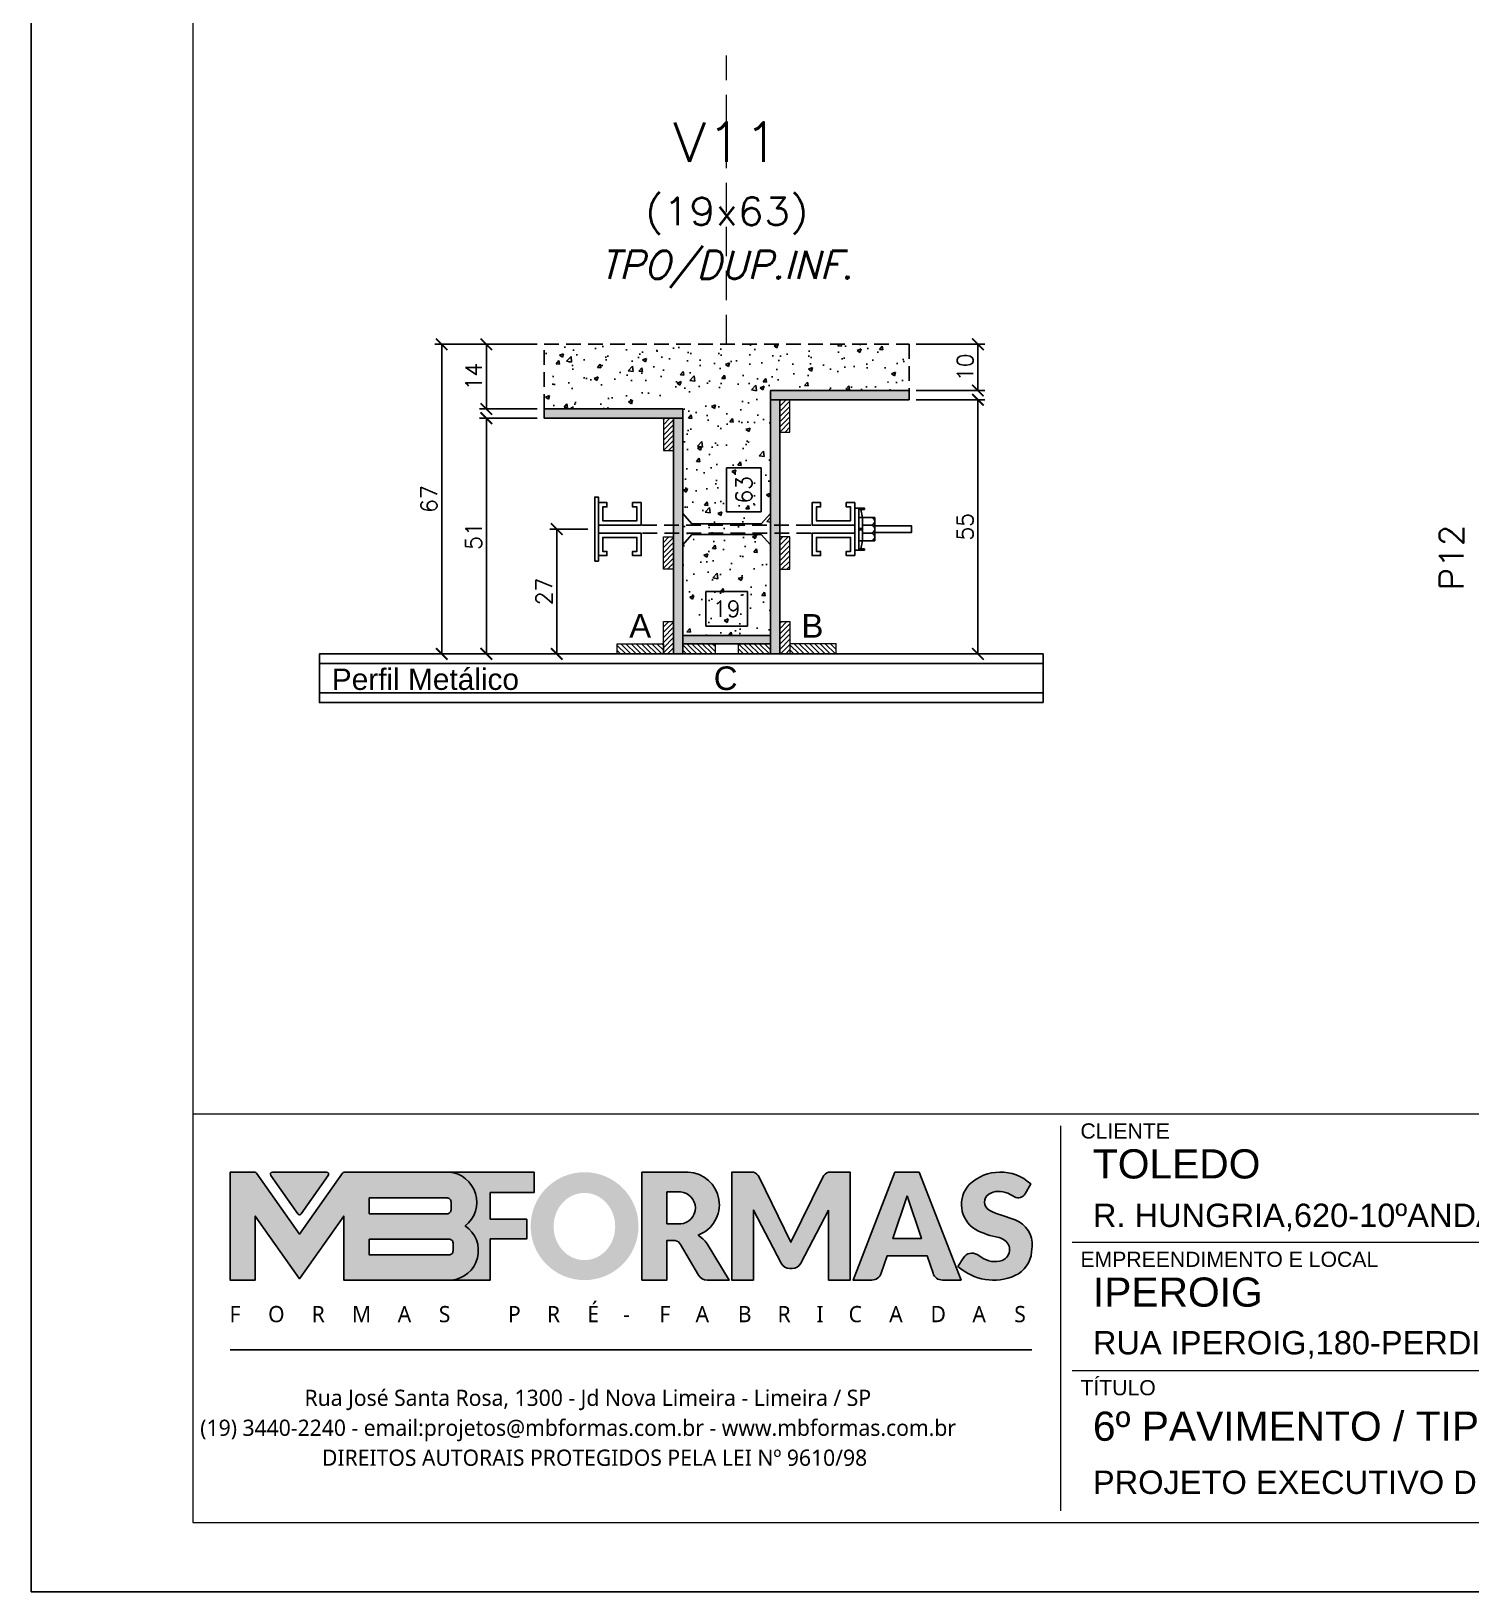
# Model space of a CAD drawing. Extents: x -23436 to 4767, y -4638 to 9755.
# Drawn here: x -17506 to -16883, y 1782 to 2458 of the extents above; entities that cross this region are included whole.
import ezdxf
from ezdxf.enums import TextEntityAlignment as Align

# ---------------------------------------------------------------- set-up
doc = ezdxf.new("R2010")
doc.units = 0
doc.header["$PDMODE"] = 2
doc.header["$PDSIZE"] = 10
doc.linetypes.add('CABLIN', pattern=[0.35, 0.25, -0.1])
doc.linetypes.add('HIDDEN', pattern=[9.525, 6.35, -3.175])
doc.layers.get('0').update_dxf_attribs({"lineweight": 13})
doc.layers.get('Defpoints').update_dxf_attribs({"lineweight": 13})
for name, color, linetype in [('Barra de Ancoragem', 20, 'Continuous'), ('Concreto', 250, 'HIDDEN'), ('Cota', 4, 'Continuous'), ('Cota Seção (2x)', 4, 'Continuous'), ('Hachura', 252, 'CABLIN'), ('MB Logo', 255, 'Continuous'), ('Painéis', 200, 'Continuous'), ('Perfil Metálico', 224, 'Continuous'), ('Texto de Titulo', 7, 'Continuous'), ('Texto Qtd Sarr', 242, 'Continuous'), ('Tubo de PVC', 51, 'Continuous')]:
    doc.layers.add(name, color=color, linetype=linetype)
for name, color, linetype, lineweight in [('FOLHA MB', 7, 'Continuous', 13), ('Madeira', 100, 'Continuous', 13), ('Texto Seção', 7, 'Continuous', 15)]:
    doc.layers.add(name, color=color, linetype=linetype, lineweight=lineweight)
doc.layers.add('Laje_Perimetro', color=7, linetype='Continuous', plot=False)
doc.styles.add('ARIAL', font='arial.ttf', dxfattribs={"oblique": 15, "height": 25})
doc.styles.add('MB_C01', font='arial.ttf', dxfattribs={"height": 1.3})
doc.styles.add('MB_C02', font='arial.ttf', dxfattribs={"height": 2})
doc.styles.add('MB_C03', font='arial.ttf', dxfattribs={"height": 2.5})
doc.styles.add('MtXpl_Lucida_Sans_Un', font='l_10646.ttf')
doc.styles.add('REGUA-120', font='ROMANS.shx', dxfattribs={"height": 15})
doc.styles.add('ROMANS', font='romans.shx')
doc.dimstyles.new('Cota Seção (2x)', dxfattribs={"dimtxt": 7, "dimasz": 5, "dimexe": 3, "dimexo": 3, "dimgap": 2, "dimtad": 3, "dimdec": 1, "dimlfac": 0.5, "dimzin": 12, "dimdsep": 46, "dimtxsty": 'ROMANS', "dimblk": 'ARCHTICK', "dimcen": 0, "dimclrd": 4, "dimclre": 4, "dimclrt": 1, "dimadec": 1, "dimazin": 3, "dimtfac": 1, "dimtdec": 1, "dimtmove": 0, "dimatfit": 3, "dimldrblk": 'OBLIQUE', "dimfxl": 1, "dimtolj": 1, "dimtzin": 12, "dimarcsym": 0})
doc.dimstyles.new('Cota Seção interna', dxfattribs={"dimtxt": 7, "dimasz": 6, "dimexe": 0.18, "dimexo": 2, "dimgap": -4, "dimtad": 3, "dimdec": 1, "dimlfac": 0.5, "dimzin": 12, "dimdsep": 46, "dimtxsty": 'ROMANS', "dimblk": 'ARCHTICK', "dimcen": 0.09, "dimse1": 1, "dimse2": 1, "dimsd1": 1, "dimsd2": 1, "dimclrd": 180, "dimclre": 5, "dimclrt": 1, "dimadec": 0, "dimazin": 3, "dimtfac": 1, "dimtdec": 1, "dimtofl": 0, "dimtmove": 0, "dimatfit": 3, "dimldrblk": 'ARCHTICK', "dimfxl": 1, "dimtolj": 1, "dimtzin": 0, "dimarcsym": 0})
pattern_1 = [(45, (-8925.0032, 25250.8204), (-1.12253202, 1.12253202), [])]
pattern_2 = [(315, (5732.3732, -6041.4436), (1.12253202, 1.12253202), [])]
pattern_3 = [(45, (-8925.0032, 25287.443), (-1.12253202, 1.12253202), [])]

# ---------------------------------------------------------------- blocks, each defined once
blk = doc.blocks.new('MB-NOVO')
at = {"layer": 'MB Logo', "linetype": 'Continuous'}
h = blk.add_hatch(color=256, dxfattribs=at)
h.dxf.hatch_style = 1
h.set_gradient(color1=(242, 132, 69), color2=(247, 180, 141), rotation=90, tint=1)
h.paths.add_polyline_path([(-18529.58, 10980.84), (-18475.71, 10980.84, 0.706757), (-18468.67, 11008.01, 0.681802), (-18476.71, 11034.89), (-18529.36, 11034.89, 0.243712), (-18530.18, 11034.46), (-18551.72, 11003.93), (-18573.27, 11034.46, 0.243712), (-18574.09, 11034.89), (-18586.52, 11034.89), (-18586.52, 10980.84), (-18573.87, 10980.84), (-18573.87, 11012.87), (-18551.72, 10981.49), (-18529.58, 11012.87)])
h.paths.add_polyline_path([(-18516.75, 11014.08), (-18516.75, 11021.99), (-18477.79, 11021.99, -0.414214), (-18475.79, 11019.99), (-18475.79, 11016.08, -0.414214), (-18477.79, 11014.08)], flags=16)
h.paths.add_polyline_path([(-18516.75, 11001.39), (-18476.79, 11001.39, -0.414214), (-18474.79, 10999.39), (-18474.79, 10995.48, -0.414214), (-18476.79, 10993.48), (-18516.75, 10993.48)], flags=16)
at = {"layer": 'MB Logo', "true_color": 0x262626}
h = blk.add_hatch(color=250, dxfattribs=at)
h.dxf.hatch_style = 1
h.paths.add_polyline_path([(-18537.31, 11033.31, 0.60809), (-18538.12, 11034.89), (-18565.32, 11034.89, 0.60809), (-18566.14, 11033.31), (-18552.54, 11014.04, 0.518202), (-18550.91, 11014.04)])
h = blk.add_hatch(color=250, dxfattribs=at)
h.dxf.hatch_style = 1
h.paths.add_polyline_path([(-18456.17, 11011.29), (-18456.17, 11024.65), (-18434.21, 11024.65), (-18434.21, 11034.89), (-18476.71, 11034.89, -0.681802), (-18468.67, 11008.01, -0.706757), (-18475.71, 10980.84), (-18456.17, 10980.84), (-18456.17, 11001.45), (-18437.83, 11001.45), (-18437.83, 11011.29)])
h = blk.add_hatch(color=250, dxfattribs=at)
h.dxf.hatch_style = 1
h.paths.add_polyline_path([(-18435.91, 11007.86, 1), (-18381.87, 11007.86, 1)])
edge = h.paths.add_edge_path(flags=16)
edge.add_ellipse((-18408.97, 11007.68), major_axis=(0, 16.84), ratio=0.916255, start_angle=0, end_angle=360)
h = blk.add_hatch(color=250, dxfattribs=at)
h.dxf.hatch_style = 1
h.paths.add_polyline_path([(-18356.97, 11034.89), (-18380.17, 11034.89), (-18380.17, 10980.84), (-18367.64, 10980.84), (-18367.64, 11000.71), (-18363.41, 11000.71, -0.195765), (-18360.9, 10998.88), (-18351.79, 10983.24, 0.261385), (-18347.52, 10980.84), (-18336.38, 10980.84), (-18347.47, 10999, 0.082429), (-18349.61, 11001.48), (-18351.9, 11003.39, 0.81838)])
h.paths.add_polyline_path([(-18360.76, 11009), (-18367.64, 11009), (-18367.64, 11024.98), (-18360.76, 11024.98, -0.92578)], flags=16)
h = blk.add_hatch(color=250, dxfattribs=at)
h.dxf.hatch_style = 1
h.paths.add_polyline_path([(-18286.65, 11015.9), (-18286.65, 10980.84), (-18275.77, 10980.84), (-18275.77, 11034.89), (-18286.65, 11034.89, 0.216647), (-18289.44, 11032.44), (-18305.46, 10999.84), (-18321.61, 11032.7, 0.199908), (-18324.27, 11034.89), (-18335.15, 11034.89), (-18335.15, 10980.84), (-18324.27, 10980.84), (-18324.27, 11015.9), (-18310.42, 10989.3, 0.279644), (-18305.98, 10986.61, 0.340986), (-18300.5, 10989.3)])
h = blk.add_hatch(color=250, dxfattribs=at)
h.dxf.hatch_style = 1
h.paths.add_polyline_path([(-18274.36, 10980.84), (-18264.98, 10980.84, 0.322517), (-18260.24, 10984.26), (-18257.32, 10993), (-18237.21, 10993), (-18234.29, 10984.26, 0.322517), (-18229.55, 10980.84), (-18220.26, 10980.84), (-18241.25, 11034.89), (-18253.37, 11034.89)])
h.paths.add_polyline_path([(-18254.42, 11001.64), (-18247.26, 11023.04), (-18240.11, 11001.64)], flags=16)
h = blk.add_hatch(color=250, dxfattribs=at)
h.dxf.hatch_style = 1
h.paths.add_polyline_path([(-18206.02, 11024.02, -0.247671), (-18196.88, 11024.32), (-18193.53, 11022.53, 0.40799), (-18188.16, 11024.11), (-18185.37, 11029.08, 0.392837), (-18216.16, 11028.69, 0.467779), (-18213.26, 11006.32, 0.077523), (-18201.17, 11002.12, -0.214206), (-18196.11, 10997.94, -0.284295), (-18198.17, 10991.44, -0.26924), (-18208.78, 10991.57), (-18212.21, 10993.65, 0.407727), (-18219.02, 10992.06), (-18221.79, 10987.71, 0.296878), (-18193.23, 10983.12, 0.272251), (-18184.86, 10995.28), (-18184.65, 10997.88, 0.348906), (-18193.71, 11011.21), (-18200.42, 11013.47, -0.045018), (-18205.76, 11015.68, -0.618284)])
at = {"layer": 'MB Logo', "linetype": 'Continuous'}
blk.add_line((-18586.52, 10945.86), (-18184.78, 10945.86), dxfattribs=at)
at = {"layer": 'MB Logo', "color": 23, "linetype": 'Continuous', "true_color": 0xf28445}
for points in [[(-18573.27, 11034.46, 0.243712), (-18574.09, 11034.89), (-18586.52, 11034.89), (-18586.52, 10980.84), (-18573.87, 10980.84), (-18573.87, 11012.87), (-18551.72, 10981.49), (-18529.58, 11012.87), (-18529.58, 10980.84), (-18475.71, 10980.84, 0.706757), (-18468.67, 11008.01, 0.681802), (-18476.71, 11034.89), (-18529.36, 11034.89, 0.243712), (-18530.18, 11034.46), (-18551.72, 11003.93)], [(-18516.75, 11021.99), (-18477.79, 11021.99, -0.414214), (-18475.79, 11019.99), (-18475.79, 11016.08, -0.414214), (-18477.79, 11014.08), (-18516.75, 11014.08)], [(-18516.75, 11001.39), (-18476.79, 11001.39, -0.414214), (-18474.79, 10999.39), (-18474.79, 10995.48, -0.414214), (-18476.79, 10993.48), (-18516.75, 10993.48)]]:
    blk.add_lwpolyline(points, format="xyb", close=True, dxfattribs=at)
at = {"layer": 'MB Logo', "color": 250, "true_color": 0x262626}
for points in [[(-18537.31, 11033.31, 0.60809), (-18538.12, 11034.89), (-18565.32, 11034.89, 0.60809), (-18566.14, 11033.31), (-18552.54, 11014.04, 0.518202), (-18550.91, 11014.04)], [(-18437.83, 11011.29), (-18456.17, 11011.29), (-18456.17, 11024.65), (-18434.21, 11024.65), (-18434.21, 11034.89), (-18476.71, 11034.89, -0.681802), (-18468.67, 11008.01, -0.706757), (-18475.71, 10980.84), (-18456.17, 10980.84), (-18456.17, 11001.45), (-18437.83, 11001.45)], [(-18347.52, 10980.84), (-18336.38, 10980.84), (-18347.47, 10999, 0.082429), (-18349.61, 11001.48), (-18351.9, 11003.39, 0.81838), (-18356.97, 11034.89), (-18380.17, 11034.89), (-18380.17, 10980.84), (-18367.64, 10980.84), (-18367.64, 11000.71), (-18363.41, 11000.71, -0.209789), (-18360.79, 10998.69), (-18351.79, 10983.24, 0.261385)], [(-18286.65, 11015.9), (-18286.65, 10980.84), (-18275.77, 10980.84), (-18275.77, 11034.89), (-18286.65, 11034.89, 0.216647), (-18289.44, 11032.44), (-18305.46, 10999.84), (-18321.48, 11032.44, 0.216647), (-18324.27, 11034.89), (-18335.15, 11034.89), (-18335.15, 10980.84), (-18324.27, 10980.84), (-18324.27, 11015.9), (-18310.42, 10989.3, 0.279644), (-18305.98, 10986.61), (-18304.93, 10986.61, 0.279644), (-18300.5, 10989.3)], [(-18264.98, 10980.84, 0.322517), (-18260.24, 10984.26), (-18257.32, 10993), (-18237.21, 10993), (-18234.29, 10984.26, 0.322517), (-18229.55, 10980.84), (-18220.26, 10980.84), (-18241.25, 11034.89), (-18253.37, 11034.89), (-18274.36, 10980.84)], [(-18206.24, 11015.94, -0.549626), (-18206.37, 11023.82, -0.258723), (-18196.88, 11024.32), (-18193.53, 11022.53, 0.40799), (-18188.16, 11024.11), (-18185.37, 11029.08, 0.392837), (-18216.16, 11028.69, 0.467779), (-18213.26, 11006.32, 0.077523), (-18201.17, 11002.12, -0.203897), (-18196.26, 10998.22), (-18196.08, 10997.79, -0.267611), (-18197.99, 10991.6), (-18198.45, 10991.29, -0.261145), (-18208.78, 10991.57), (-18212.21, 10993.65, 0.407727), (-18219.02, 10992.06), (-18221.79, 10987.71, 0.296878), (-18193.23, 10983.12, 0.265963), (-18184.89, 10994.94), (-18184.67, 10997.65, 0.340466), (-18193.12, 11011.01), (-18200.42, 11013.47, -0.049298)], [(-18367.64, 11009), (-18360.76, 11009, 0.92578), (-18360.76, 11024.98), (-18367.64, 11024.98)]]:
    blk.add_lwpolyline(points, format="xyb", close=True, dxfattribs=at)
blk.add_lwpolyline([(-18247.26, 11023.04), (-18254.42, 11001.64), (-18240.11, 11001.64)], close=True, dxfattribs=at)
at = {"layer": 'MB Logo', "color": 250, "true_color": 0x262626, "style": 'MtXpl_Lucida_Sans_Un'}
for s, height, p in [('F', 8.12, (-18586.78, 10959.76)), ('O', 8.12, (-18567.45, 10959.76)), ('R', 8.12, (-18545.63, 10959.76)), ('M', 8.12, (-18525.4, 10959.76)), ('A', 8.12, (-18502.51, 10959.76)), ('S', 8.12, (-18481.92, 10959.76)), ('P', 8.12, (-18447.27, 10959.76)), ('R', 8.12, (-18427.76, 10959.76)), ('É', 8.12, (-18407.52, 10959.76)), ('F', 8.12, (-18371.38, 10959.76)), ('A', 8.12, (-18353.29, 10959.76)), ('B', 8.12, (-18332.1, 10959.76)), ('R', 8.12, (-18312.21, 10959.76)), ('I', 8.12, (-18292.68, 10959.76)), ('C', 8.12, (-18276.61, 10959.76)), ('A', 8.12, (-18256.26, 10959.76)), ('D', 8.12, (-18235.54, 10959.76)), ('A', 8.12, (-18214.57, 10959.76)), ('S', 8.12, (-18193.6, 10959.76)), ('-', 8.12, (-18389.56, 10959.76)), ('DIREITOS AUTORAIS PROTEGIDOS PELA LEI Nº 9610/98', 8.1225, (-18540.43, 10887.84))]:
    blk.add_text(s, height=height, dxfattribs=at).set_placement(p)
at = {"layer": 'MB Logo', "style": 'MtXpl_Lucida_Sans_Un'}
for s, p in [('Rua José Santa Rosa, 1300 - Jd Nova Limeira - Limeira / SP', (-18549.2, 10917.84)), ('(19) 3440-2240 - email:projetos@mbformas.com.br - www.mbformas.com.br', (-18601.47, 10902.84))]:
    blk.add_text(s, height=8.1225, dxfattribs=at).set_placement(p)
blk = doc.blocks.new('A$C169d8357')
at = {"layer": 'FOLHA MB', "color": 1}
for p, q in [((1109.82, 356.72), (70, 356.72)), ((445.65, 351.67), (445.65, 184.99)), ((781.5, 301.16), (450.7, 301.16)), ((938.09, 245.6), (450.7, 245.6))]:
    blk.add_line(p, q, dxfattribs=at)
for points in [[(0, 1199.94), (0, 149.94), (1485.02, 149.94), (1485.02, 1199.94)], [(70, 1169.94), (70, 179.94), (1455.02, 179.94), (1455.02, 1169.94)]]:
    blk.add_lwpolyline(points, close=True, dxfattribs=at)
at = {"layer": 'MB Logo', "xscale": 0.8642040370897565, "yscale": 0.8642040370897565, "zscale": 0.8642040370897565}
blk.add_blockref('MB-NOVO', (16148.65, -9204.85), dxfattribs=at)
at = {"layer": 'FOLHA MB', "color": 6}
for s, height, style, p in [('CLIENTE', 6.566, 'MB_C01', (454.33, 346.12)), ('R. HUNGRIA,620-10ºANDAR-SÃO PAULO-SP', 10.102, 'MB_C02', (459.73, 307.83)), ('EMPREENDIMENTO E LOCAL', 6.5663, 'MB_C01', (454.33, 290.56)), ('RUA IPEROIG,180-PERDIZES-SÃO PAULO-SP', 10.102, 'MB_C02', (459.73, 252.69)), ('TÍTULO', 6.566, 'MB_C01', (454.33, 234.99)), ('PROJETO EXECUTIVO DE LATERAIS DE VIGAS', 10.102, 'MB_C02', (459.73, 192.28))]:
    blk.add_text(s, height=height, dxfattribs=dict(at, style=style)).set_placement(p)
at = {"layer": 'FOLHA MB', "color": 5, "style": 'MB_C03'}
for s, height, p in [('TOLEDO', 12.628, (459.73, 328.83)), ('IPEROIG', 12.628, (459.73, 273.34)), ('6º PAVIMENTO / TIPO / DUPLEX INFERIOR', 12.6276, (459.73, 215.3))]:
    blk.add_text(s, height=height, dxfattribs=at).set_placement(p)
blk = doc.blocks.new('titulo1')
at = {"layer": 'Defpoints', "color": 252, "linetype": 'HIDDEN', "ltscale": 2}
blk.add_line((0, 0), (0, 125), dxfattribs=at)
at = {"layer": 'Defpoints', "style": 'ROMANS', "oblique": 15}
blk.add_attdef('FOLHA', text='', height=10, dxfattribs=at).set_placement((0, 15.58), align=Align.MIDDLE_CENTER)
at = {"layer": 'Texto Qtd Sarr', "color": 3, "style": 'ROMANS', "oblique": 15}
for tag, height, p in [('TITULO', 17, (0, 71.45)), ('SEÇÃO', 12, (0, 41.55))]:
    blk.add_attdef(tag, text='', height=height, dxfattribs=at).set_placement(p, align=Align.MIDDLE_CENTER)
blk = doc.blocks.new('*D727')
at = {"layer": 'Cota Seção (2x)', "color": 180, "lineweight": -2, "transparency": 16777216}
for p, q in [((-17196.25, 2215.2), (-17214.25, 2215.2)), ((-17214.25, 2215.2), (-17214.25, 2200.2)), ((-17196.25, 2200.2), (-17196.25, 2215.2)), ((-17214.25, 2200.2), (-17196.25, 2200.2))]:
    blk.add_line(p, q, dxfattribs=at)
at = {"layer": 'Defpoints', "color": 0, "transparency": 16777216}
for p in [(-17224.25, 2196.2), (-17186.25, 2196.2), (-17186.25, 2196.2)]:
    blk.add_point(p, dxfattribs=at)
at = {"layer": 'Cota Seção (2x)', "color": 1, "transparency": 16777216, "insert": (-17205.25, 2207.7), "char_height": 7, "attachment_point": 5, "style": 'ROMANS'}
blk.add_mtext('\\A1;19', dxfattribs=at)
blk = doc.blocks.new('_ArchTick')
at = {"color": 0, "linetype": 'ByBlock', "const_width": 0.15}
blk.add_lwpolyline([(-0.5, -0.5), (0.5, 0.5)], dxfattribs=at)
blk = doc.blocks.new('*D728')
at = {"layer": 'Cota', "color": 4, "lineweight": -2, "transparency": 16777216}
for p, q in [((-17123.25, 2322.2), (-17093.44, 2322.2)), ((-17096.44, 2322.2), (-17096.44, 2302.2)), ((-17123.25, 2302.2), (-17093.44, 2302.2))]:
    blk.add_line(p, q, dxfattribs=at)
at = {"layer": 'Defpoints', "color": 0, "transparency": 16777216}
for p in [(-17126.25, 2322.2), (-17126.25, 2302.2), (-17096.44, 2302.2)]:
    blk.add_point(p, dxfattribs=at)
at = {"layer": 'Cota', "color": 4, "lineweight": -2, "transparency": 16777216, "xscale": 5, "yscale": 5, "zscale": 5}
for p, rotation in [((-17096.44, 2322.2), 90), ((-17096.44, 2302.2), 270)]:
    blk.add_blockref('_ArchTick', p, dxfattribs=dict(at, rotation=rotation))
at = {"layer": 'Cota', "color": 1, "transparency": 16777216, "insert": (-17101.94, 2312.2), "char_height": 7, "attachment_point": 5, "rotation": 90, "style": 'ROMANS'}
blk.add_mtext('\\A1;10', dxfattribs=at)
blk = doc.blocks.new('_OBLIQUE')
at = {"color": 0, "linetype": 'ByBlock', "lineweight": -2}
for p, q in [((0, 0), (-1, 0)), ((-0.5, -0.5), (0.5, 0.5))]:
    blk.add_line(p, q, dxfattribs=at)
blk = doc.blocks.new('DSADSAD')
at = {"layer": 'Barra de Ancoragem'}
for p, q in [((-12990.96, 7698.42), (-13009.22, 7698.42)), ((-13005.1, 7696.87), (-13008.63, 7697.64)), ((-12995.08, 7696.87), (-12991.55, 7697.64))]:
    blk.add_line(p, q, dxfattribs=at)
at = {"layer": 'Barra de Ancoragem', "flags": 128}
for points in [[(-13009.22, 7700.2), (-12990.96, 7700.2), (-12990.96, 7698.42), (-13009.22, 7698.42)], [(-13008.63, 7698.42), (-13008.63, 7696.05), (-13009.22, 7696.05), (-13009.22, 7698.42)], [(-12995.08, 7698.42), (-12995.08, 7696.87), (-13005.1, 7696.87), (-13005.1, 7698.42)], [(-12990.96, 7698.42), (-12990.96, 7696.05), (-12991.55, 7696.05), (-12991.55, 7698.42)]]:
    blk.add_lwpolyline(points, close=True, dxfattribs=at)
for points in [[(-13005.1, 7696.87), (-13005.1, 7691.61), (-12995.08, 7691.61), (-12995.08, 7696.87)], [(-13000.38, 7696.87), (-13000.38, 7698.42), (-12999.79, 7698.42), (-12999.79, 7696.87), (-13000.38, 7696.87), (-12999.79, 7696.87)]]:
    blk.add_lwpolyline(points, dxfattribs=at)
for points in [[(-13001.86, 7696.87), (-13001.86, 7692.79, 0.666667), (-12998.32, 7692.79, 0.666667)], [(-12998.32, 7696.87), (-12998.32, 7692.79, 0.729796), (-12995.08, 7692.79, 0.729796)]]:
    blk.add_lwpolyline(points, format="xyb", dxfattribs=at)
at = {"layer": 'Barra de Ancoragem'}
blk.add_arc((-13003.48, 7693.31), 1.7, 197.75636, 342.24364, dxfattribs=at)
blk = doc.blocks.new('*D729')
at = {"layer": 'Cota', "color": 4, "lineweight": -2, "transparency": 16777216}
for p, q in [((-17265.37, 2242.2), (-17281.81, 2242.2)), ((-17278.81, 2188.2), (-17278.81, 2242.2)), ((-17255.8, 2188.2), (-17281.81, 2188.2))]:
    blk.add_line(p, q, dxfattribs=at)
at = {"layer": 'Defpoints', "color": 0, "transparency": 16777216}
for p in [(-17278.81, 2242.2), (-17262.37, 2242.2), (-17252.8, 2188.2)]:
    blk.add_point(p, dxfattribs=at)
at = {"layer": 'Cota', "color": 4, "lineweight": -2, "transparency": 16777216, "xscale": 5, "yscale": 5, "zscale": 5}
for p, rotation in [((-17278.81, 2242.2), 90), ((-17278.81, 2188.2), 270)]:
    blk.add_blockref('_ArchTick', p, dxfattribs=dict(at, rotation=rotation))
at = {"layer": 'Cota', "color": 1, "transparency": 16777216, "insert": (-17284.31, 2215.2), "char_height": 7, "attachment_point": 5, "rotation": 90, "style": 'ROMANS'}
blk.add_mtext('\\A1;27', dxfattribs=at)
blk = doc.blocks.new('*D730')
at = {"layer": 'Cota', "color": 4, "lineweight": -2, "transparency": 16777216}
for p, q in [((-17287.25, 2322.2), (-17331.62, 2322.2)), ((-17328.62, 2188.2), (-17328.62, 2322.2)), ((-17265.25, 2188.2), (-17331.62, 2188.2))]:
    blk.add_line(p, q, dxfattribs=at)
at = {"layer": 'Defpoints', "color": 0, "transparency": 16777216}
for p in [(-17328.62, 2322.2), (-17284.25, 2322.2), (-17262.25, 2188.2)]:
    blk.add_point(p, dxfattribs=at)
at = {"layer": 'Cota', "color": 4, "lineweight": -2, "transparency": 16777216, "xscale": 5, "yscale": 5, "zscale": 5}
for p, rotation in [((-17328.62, 2322.2), 90), ((-17328.62, 2188.2), 270)]:
    blk.add_blockref('_ArchTick', p, dxfattribs=dict(at, rotation=rotation))
at = {"layer": 'Cota', "color": 1, "transparency": 16777216, "insert": (-17334.12, 2255.2), "char_height": 7, "attachment_point": 5, "rotation": 90, "style": 'ROMANS'}
blk.add_mtext('\\A1;67', dxfattribs=at)
blk = doc.blocks.new('*D731')
at = {"layer": 'Cota', "color": 4, "lineweight": -2, "transparency": 16777216}
for p, q in [((-17123.25, 2298.2), (-17093.44, 2298.2)), ((-17096.44, 2188.2), (-17096.44, 2298.2)), ((-17154.85, 2188.2), (-17093.44, 2188.2))]:
    blk.add_line(p, q, dxfattribs=at)
at = {"layer": 'Defpoints', "color": 0, "transparency": 16777216}
for p in [(-17126.25, 2298.2), (-17096.44, 2298.2), (-17157.85, 2188.2)]:
    blk.add_point(p, dxfattribs=at)
at = {"layer": 'Cota', "color": 4, "lineweight": -2, "transparency": 16777216, "xscale": 5, "yscale": 5, "zscale": 5}
for p, rotation in [((-17096.44, 2298.2), 90), ((-17096.44, 2188.2), 270)]:
    blk.add_blockref('_ArchTick', p, dxfattribs=dict(at, rotation=rotation))
at = {"layer": 'Cota', "color": 1, "transparency": 16777216, "insert": (-17101.94, 2243.2), "char_height": 7, "attachment_point": 5, "rotation": 90, "style": 'ROMANS'}
blk.add_mtext('\\A1;55', dxfattribs=at)
blk = doc.blocks.new('*D732')
at = {"layer": 'Cota Seção (2x)', "color": 180, "lineweight": -2, "transparency": 16777216}
for p, q in [((-17190.25, 2268.7), (-17205.25, 2268.7)), ((-17205.25, 2268.7), (-17205.25, 2249.7)), ((-17190.25, 2249.7), (-17190.25, 2268.7)), ((-17205.25, 2249.7), (-17190.25, 2249.7))]:
    blk.add_line(p, q, dxfattribs=at)
at = {"layer": 'Defpoints', "color": 0, "transparency": 16777216}
for p in [(-17186.25, 2322.2), (-17186.25, 2322.2), (-17186.25, 2196.2)]:
    blk.add_point(p, dxfattribs=at)
at = {"layer": 'Cota Seção (2x)', "color": 1, "transparency": 16777216, "insert": (-17197.75, 2259.2), "char_height": 7, "attachment_point": 5, "rotation": 90, "style": 'ROMANS'}
blk.add_mtext('\\A1;63', dxfattribs=at)
blk = doc.blocks.new('*D733')
at = {"layer": 'Cota', "color": 4, "lineweight": -2, "transparency": 16777216}
for p, q in [((-17287.25, 2322.2), (-17312.3, 2322.2)), ((-17309.3, 2322.2), (-17309.3, 2294.2)), ((-17287.25, 2294.2), (-17312.3, 2294.2))]:
    blk.add_line(p, q, dxfattribs=at)
at = {"layer": 'Defpoints', "color": 0, "transparency": 16777216}
for p in [(-17284.25, 2322.2), (-17309.3, 2294.2), (-17284.25, 2294.2)]:
    blk.add_point(p, dxfattribs=at)
at = {"layer": 'Cota', "color": 4, "lineweight": -2, "transparency": 16777216, "xscale": 5, "yscale": 5, "zscale": 5}
for p, rotation in [((-17309.3, 2322.2), 90), ((-17309.3, 2294.2), 270)]:
    blk.add_blockref('_ArchTick', p, dxfattribs=dict(at, rotation=rotation))
at = {"layer": 'Cota', "color": 1, "transparency": 16777216, "insert": (-17314.8, 2308.2), "char_height": 7, "attachment_point": 5, "rotation": 90, "style": 'ROMANS'}
blk.add_mtext('\\A1;14', dxfattribs=at)
blk = doc.blocks.new('*D734')
at = {"layer": 'Cota', "color": 4, "lineweight": -2, "transparency": 16777216}
for p, q in [((-17287.25, 2290.2), (-17312.3, 2290.2)), ((-17309.3, 2290.2), (-17309.3, 2188.2)), ((-17265.25, 2188.2), (-17312.3, 2188.2))]:
    blk.add_line(p, q, dxfattribs=at)
at = {"layer": 'Defpoints', "color": 0, "transparency": 16777216}
for p in [(-17284.25, 2290.2), (-17309.3, 2188.2), (-17262.25, 2188.2)]:
    blk.add_point(p, dxfattribs=at)
at = {"layer": 'Cota', "color": 4, "lineweight": -2, "transparency": 16777216, "xscale": 5, "yscale": 5, "zscale": 5}
for p, rotation in [((-17309.3, 2290.2), 90), ((-17309.3, 2188.2), 270)]:
    blk.add_blockref('_ArchTick', p, dxfattribs=dict(at, rotation=rotation))
at = {"layer": 'Cota', "color": 1, "transparency": 16777216, "insert": (-17314.8, 2239.2), "char_height": 7, "attachment_point": 5, "rotation": 90, "style": 'ROMANS'}
blk.add_mtext('\\A1;51', dxfattribs=at)

msp = doc.modelspace()

# ---------------------------------------------------------------- hatches: boundary and pattern name
at = {"layer": 'Concreto'}
h = msp.add_hatch(dxfattribs=at)
h.set_pattern_fill('AR-CONC', color=256, scale=2.5)
h.set_pattern_definition([(50, (1592.383, -4924.725), (17.931505, -1.568803), [1.875, -20.625]), (355, (1592.383, -4924.725), (-3.468783, 18.804803), [1.5, -16.5]), (100.45144, (1593.877, -4924.855), (14.462721, 17.236), [1.593505, -17.528553]), (46.1842, (1592.383, -4919.725), (26.681033, -4.137982), [2.8125, -30.9375]), (96.63564, (1594.606, -4920.07), (23.36655, 24.352965), [2.39026, -26.292844]), (351.18416, (1592.383, -4919.725), (23.36655, 24.352965), [2.25, -24.75]), (21, (1594.883, -4920.975), (14.922676, -10.065472), [1.875, -20.625]), (326, (1594.883, -4920.975), (6.082883, 18.128751), [1.5, -16.5]), (71.45144, (1596.126, -4921.814), (21.00556, 8.063279), [1.593505, -17.528553]), (37.5, (1592.3826, -4924.725), (0.3039964, 8.3223463), [0, -16.3, 0, -16.75, 0, -16.5625]), (7.5, (1592.383, -4924.725), (6.5767384, 9.8602928), [0, -9.55, 0, -15.925, 0, -6.3125]), (327.5, (1586.8076, -4924.725), (13.345561, -0.5638718), [0, -6.25, 0, -19.5, 0, -25.875]), (317.5, (1584.308, -4924.725), (14.579654, 2.5026246), [0, -8.125, 0, -12.95, 0, -18.375])])
h.paths.add_polyline_path([(-17284.25, 2294.2), (-17284.25, 2322.2), (-17126.25, 2322.2), (-17126.25, 2302.2), (-17186.25, 2302.2), (-17186.25, 2196.2), (-17224.25, 2196.2), (-17224.25, 2294.2)])
at = {"layer": 'Hachura'}
h = msp.add_hatch(color=256, dxfattribs=at)
h.dxf.hatch_style = 1
h.paths.add_polyline_path([(-17126.25, 2298.2), (-17126.25, 2302.2), (-17186.25, 2302.2), (-17186.25, 2298.2)])
h = msp.add_hatch(color=256, dxfattribs=at)
h.dxf.hatch_style = 1
h.paths.add_polyline_path([(-17182.25, 2298.2), (-17186.25, 2298.2), (-17186.25, 2188.2), (-17182.25, 2188.2)])
h = msp.add_hatch(dxfattribs=at)
h.set_pattern_fill('ANSI31', color=256, scale=0.5, angle=360, style=0)
h.set_pattern_definition([(45, (-8874.6032, 25258.8204), (-1.12253202, 1.12253202), [])])
h.paths.add_polyline_path([(-17177.85, 2298.2), (-17182.25, 2298.2), (-17182.25, 2284.2), (-17177.85, 2284.2)])
h = msp.add_hatch(color=256, dxfattribs=at)
h.dxf.hatch_style = 1
h.paths.add_polyline_path([(-17224.25, 2290.2), (-17224.25, 2294.2), (-17284.25, 2294.2), (-17284.25, 2290.2)])
h = msp.add_hatch(dxfattribs=at)
h.set_pattern_fill('ANSI31', color=256, scale=0.5, angle=360, style=0)
h.set_pattern_definition(pattern_1)
h.paths.add_polyline_path([(-17228.25, 2290.2), (-17232.65, 2290.2), (-17232.65, 2276.2), (-17228.25, 2276.2)])
h = msp.add_hatch(color=256, dxfattribs=at)
h.dxf.hatch_style = 1
h.paths.add_polyline_path([(-17228.25, 2290.2), (-17224.25, 2290.2), (-17224.25, 2188.2), (-17228.25, 2188.2)])
h = msp.add_hatch(dxfattribs=at)
h.set_pattern_fill('ANSI31', color=256, scale=0.5, angle=360, style=0)
h.set_pattern_definition(pattern_3)
h.paths.add_polyline_path([(-17228.25, 2224.82), (-17232.65, 2224.82), (-17232.65, 2238.82), (-17228.25, 2238.82)])
h = msp.add_hatch(dxfattribs=at)
h.set_pattern_fill('ANSI31', color=256, scale=0.5, angle=360, style=0)
h.set_pattern_definition(pattern_3)
h.paths.add_polyline_path([(-17182.25, 2224.82), (-17177.85, 2224.82), (-17177.85, 2238.82), (-17182.25, 2238.82)])
h = msp.add_hatch(dxfattribs=at)
h.set_pattern_fill('ANSI31', color=256, scale=0.5, angle=360, style=0)
h.set_pattern_definition(pattern_1)
h.paths.add_polyline_path([(-17228.25, 2188.2), (-17232.65, 2188.2), (-17232.65, 2202.2), (-17228.25, 2202.2)])
h = msp.add_hatch(dxfattribs=at)
h.set_pattern_fill('ANSI31', color=256, scale=0.5, angle=360, style=0)
h.set_pattern_definition([(45, (-8874.6032, 25256.8204), (-1.12253202, 1.12253202), [])])
h.paths.add_polyline_path([(-17177.85, 2188.2), (-17182.25, 2188.2), (-17182.25, 2202.2), (-17177.85, 2202.2)])
h = msp.add_hatch(color=256, dxfattribs=at)
h.dxf.hatch_style = 1
h.paths.add_polyline_path([(-17186.25, 2192.6), (-17186.25, 2196.2), (-17224.25, 2196.2), (-17224.25, 2192.6)])
h = msp.add_hatch(dxfattribs=at)
h.set_pattern_fill('ANSI31', color=256, scale=0.5, angle=270, style=0)
h.set_pattern_definition([(315, (5741.9732, -6041.4436), (1.12253202, 1.12253202), [])])
h.paths.add_polyline_path([(-17252.65, 2188.2), (-17252.65, 2192.6), (-17232.65, 2192.6), (-17232.65, 2188.2)])
h = msp.add_hatch(dxfattribs=at)
h.set_pattern_fill('ANSI31', color=256, scale=0.5, angle=270, style=0)
h.set_pattern_definition(pattern_2)
h.paths.add_polyline_path([(-17224.25, 2188.2), (-17224.25, 2192.6), (-17210.25, 2192.6), (-17210.25, 2188.2)])
h = msp.add_hatch(dxfattribs=at)
h.set_pattern_fill('ANSI31', color=256, scale=0.5, angle=270, style=0)
h.set_pattern_definition(pattern_2)
h.paths.add_polyline_path([(-17186.25, 2188.2), (-17186.25, 2192.6), (-17200.25, 2192.6), (-17200.25, 2188.2)])
h = msp.add_hatch(dxfattribs=at)
h.set_pattern_fill('ANSI31', color=256, scale=0.5, angle=270, style=0)
h.set_pattern_definition([(315, (5722.7732, -6041.4436), (1.12253202, 1.12253202), [])])
h.paths.add_polyline_path([(-17157.85, 2188.2), (-17157.85, 2192.6), (-17177.85, 2192.6), (-17177.85, 2188.2)])

# ---------------------------------------------------------------- linework, layer by layer
at = {"layer": 'Barra de Ancoragem', "flags": 128}
msp.add_lwpolyline([(-17262.37, 2228.33), (-17262.37, 2256.07), (-17260.77, 2256.07), (-17260.77, 2228.33)], close=True, dxfattribs=at)
at = {"layer": 'Barra de Ancoragem'}
for points in [[(-17260.77, 2253.68), (-17258.92, 2253.68), (-17257.07, 2253.68), (-17257.07, 2251.83), (-17258.92, 2251.83), (-17258.92, 2245.82), (-17244.09, 2245.82), (-17244.09, 2251.83), (-17245.94, 2251.83), (-17245.94, 2253.68), (-17244.09, 2253.68), (-17242.25, 2253.68), (-17242.25, 2243.98), (-17260.77, 2243.98)], [(-17149.73, 2253.68), (-17151.57, 2253.68), (-17153.42, 2253.68), (-17153.42, 2251.83), (-17151.57, 2251.83), (-17151.57, 2245.82), (-17166.4, 2245.82), (-17166.4, 2251.83), (-17164.55, 2251.83), (-17164.55, 2253.68), (-17166.4, 2253.68), (-17168.25, 2253.68), (-17168.25, 2243.98), (-17149.73, 2243.98)], [(-17141.13, 2243.67), (-17125.24, 2243.67), (-17125.24, 2240.73), (-17141.13, 2240.73)], [(-17125.24, 2240.73), (-17125.24, 2243.67), (-17141.13, 2243.67), (-17141.13, 2240.73)], [(-17260.77, 2230.72), (-17258.92, 2230.72), (-17257.07, 2230.72), (-17257.07, 2232.57), (-17258.92, 2232.57), (-17258.92, 2238.58), (-17244.09, 2238.58), (-17244.09, 2232.57), (-17245.94, 2232.57), (-17245.94, 2230.72), (-17244.09, 2230.72), (-17242.25, 2230.72), (-17242.25, 2240.42), (-17260.77, 2240.42)], [(-17149.73, 2230.72), (-17151.57, 2230.72), (-17153.42, 2230.72), (-17153.42, 2232.57), (-17151.57, 2232.57), (-17151.57, 2238.58), (-17166.4, 2238.58), (-17166.4, 2232.57), (-17164.55, 2232.57), (-17164.55, 2230.72), (-17166.4, 2230.72), (-17168.25, 2230.72), (-17168.25, 2240.42), (-17149.73, 2240.42)]]:
    msp.add_lwpolyline(points, close=True, dxfattribs=at)
at = {"layer": 'Barra de Ancoragem', "linetype": 'HIDDEN'}
msp.add_lwpolyline([(-17149.73, 2240.42), (-17149.73, 2243.98), (-17260.77, 2243.98), (-17260.77, 2240.42)], close=True, dxfattribs=at)
at = {"layer": 'Concreto'}
msp.add_lwpolyline([(-17284.25, 2294.2), (-17284.25, 2322.2), (-17126.25, 2322.2), (-17126.25, 2302.2), (-17186.25, 2302.2), (-17186.25, 2196.2), (-17224.25, 2196.2), (-17224.25, 2294.2)], close=True, dxfattribs=at)
at = {"layer": 'Laje_Perimetro'}
msp.add_lwpolyline([(-16021.36, 2832.26), (-17506.38, 2832.26), (-17506.38, 1782.26), (-16021.36, 1782.26)], close=True, dxfattribs=at)
at = {"layer": 'Madeira'}
for points in [[(-17177.85, 2298.2), (-17182.25, 2298.2), (-17182.25, 2284.2), (-17177.85, 2284.2)], [(-17228.25, 2290.2), (-17232.65, 2290.2), (-17232.65, 2276.2), (-17228.25, 2276.2)], [(-17228.25, 2224.82), (-17232.65, 2224.82), (-17232.65, 2238.82), (-17228.25, 2238.82)], [(-17182.25, 2224.82), (-17177.85, 2224.82), (-17177.85, 2238.82), (-17182.25, 2238.82)], [(-17228.25, 2188.2), (-17232.65, 2188.2), (-17232.65, 2202.2), (-17228.25, 2202.2)], [(-17177.85, 2188.2), (-17182.25, 2188.2), (-17182.25, 2202.2), (-17177.85, 2202.2)], [(-17252.65, 2188.2), (-17252.65, 2192.6), (-17232.65, 2192.6), (-17232.65, 2188.2)], [(-17224.25, 2188.2), (-17224.25, 2192.6), (-17210.25, 2192.6), (-17210.25, 2188.2)], [(-17186.25, 2188.2), (-17186.25, 2192.6), (-17200.25, 2192.6), (-17200.25, 2188.2)], [(-17157.85, 2188.2), (-17157.85, 2192.6), (-17177.85, 2192.6), (-17177.85, 2188.2)]]:
    msp.add_lwpolyline(points, close=True, dxfattribs=at)
at = {"layer": 'Painéis'}
for points in [[(-17126.25, 2298.2), (-17126.25, 2302.2), (-17186.25, 2302.2), (-17186.25, 2298.2)], [(-17182.25, 2298.2), (-17186.25, 2298.2), (-17186.25, 2188.2), (-17182.25, 2188.2)], [(-17224.25, 2290.2), (-17224.25, 2294.2), (-17284.25, 2294.2), (-17284.25, 2290.2)], [(-17228.25, 2290.2), (-17224.25, 2290.2), (-17224.25, 2188.2), (-17228.25, 2188.2)], [(-17186.25, 2192.6), (-17186.25, 2196.2), (-17224.25, 2196.2), (-17224.25, 2192.6)]]:
    msp.add_lwpolyline(points, close=True, dxfattribs=at)
at = {"layer": 'Perfil Metálico'}
msp.add_lwpolyline([(-17068.23, 2167.13), (-17381.58, 2167.13), (-17381.58, 2188.2), (-17068.23, 2188.2)], close=True, dxfattribs=at)
for points in [[(-17381.58, 2184.04), (-17068.23, 2184.04)], [(-17068.23, 2171.29), (-17381.58, 2171.29)]]:
    msp.add_lwpolyline(points, dxfattribs=at)
at = {"layer": 'Tubo de PVC'}
msp.add_lwpolyline([(-17224.25, 2248.98), (-17224.25, 2248.98), (-17224.25, 2235.42), (-17220.25, 2239.92), (-17190.25, 2239.92), (-17186.25, 2235.42), (-17186.25, 2248.98), (-17190.25, 2244.48), (-17220.25, 2244.48)], close=True, dxfattribs=at)

# ---------------------------------------------------------------- block references
at = {"layer": 'Barra de Ancoragem', "rotation": 90.00000000000001}
msp.add_blockref('DSADSAD', (-9449.52, 15242.29), dxfattribs=at)
at = {"layer": 'MB Logo'}
msp.add_blockref('A$C169d8357', (-17506.38, 1632.32), dxfattribs=at)
at = {"layer": 'Texto Seção'}
ref = msp.add_blockref('titulo1', (-17205.25, 2322.2), dxfattribs=at)
ref.add_attrib('TITULO', 'V11', dxfattribs={"layer": 'Texto de Titulo', "color": 7, "height": 17, "style": 'ROMANS', "width": 1.1}).set_placement((-17205.25, 2409.7), align=Align.MIDDLE_CENTER)
ref.add_attrib('SEÇÃO', '(19x63)', dxfattribs={"layer": 'Texto de Titulo', "color": 7, "height": 12, "style": 'ROMANS', "width": 1.1}).set_placement((-17205.25, 2379.7), align=Align.MIDDLE_CENTER)
ref.add_attrib('REAPROVEITAMENTO', 'TPO/DUP.INF.', dxfattribs={"layer": 'Texto de Titulo', "color": 7, "height": 12, "style": 'ROMANS', "oblique": 15}).set_placement((-17205.25, 2356.58), align=Align.MIDDLE_CENTER)

# ---------------------------------------------------------------- texts
at = {"layer": 'Texto Seção', "style": 'REGUA-120', "width": 1.05}
msp.add_text('P12', height=10.4, rotation=90, dxfattribs=at).set_placement((-16891.42, 2229.87), align=Align.MIDDLE_CENTER)
at = {"layer": 'Texto Seção', "color": 0, "linetype": 'Continuous', "style": 'ARIAL'}
for s, p in [('A', (-17242.68, 2200.33)), ('B', (-17168.1, 2200.33)), ('C', (-17205.68, 2177.66))]:
    msp.add_text(s, height=10.22, dxfattribs=at).set_placement(p, align=Align.MIDDLE_CENTER)
at = {"layer": 'Texto Seção', "style": 'ARIAL'}
msp.add_text('Perfil Metálico', height=9.24, dxfattribs=at).set_placement((-17335.68, 2177.22), align=Align.MIDDLE_CENTER)

# ---------------------------------------------------------------- dimensions: what is measured, and where the dimension line sits
at = {"layer": 'Cota'}
for base, p1, p2, picture, middle in [((-17328.62, 2322.2), (-17262.25, 2188.2), (-17284.25, 2322.2), '*D730', (-17334.12, 2255.2)), ((-17309.3, 2294.2), (-17284.25, 2322.2), (-17284.25, 2294.2), '*D733', (-17314.8, 2308.2)), ((-17096.44, 2302.2), (-17126.25, 2322.2), (-17126.25, 2302.2), '*D728', (-17101.94, 2312.2)), ((-17096.44, 2298.2), (-17157.85, 2188.2), (-17126.25, 2298.2), '*D731', (-17101.94, 2243.2)), ((-17309.3, 2188.2), (-17284.25, 2290.2), (-17262.25, 2188.2), '*D734', (-17314.8, 2239.2)), ((-17278.81, 2242.2), (-17252.8, 2188.2), (-17262.37, 2242.2), '*D729', (-17284.31, 2215.2))]:
    dim = msp.add_linear_dim(base=base, p1=p1, p2=p2, angle=90, dimstyle='Cota Seção (2x)', dxfattribs=at)
    dim.commit()
    dim.dimension.update_dxf_attribs({"geometry": picture, "text_midpoint": middle})
at = {"layer": 'Cota Seção (2x)'}
dim = msp.add_linear_dim(base=(-17186.25, 2322.2), p1=(-17186.25, 2196.2), p2=(-17186.25, 2322.2), angle=90, dimstyle='Cota Seção interna', dxfattribs=at)
dim.commit()
dim.dimension.update_dxf_attribs({"geometry": '*D732', "text_midpoint": (-17197.75, 2259.2)})
dim = msp.add_linear_dim(base=(-17186.25, 2196.2), p1=(-17224.25, 2196.2), p2=(-17186.25, 2196.2), dimstyle='Cota Seção interna', dxfattribs=at)
dim.commit()
dim.dimension.update_dxf_attribs({"geometry": '*D727', "text_midpoint": (-17205.25, 2207.7)})

doc.saveas('drawing.dxf')
